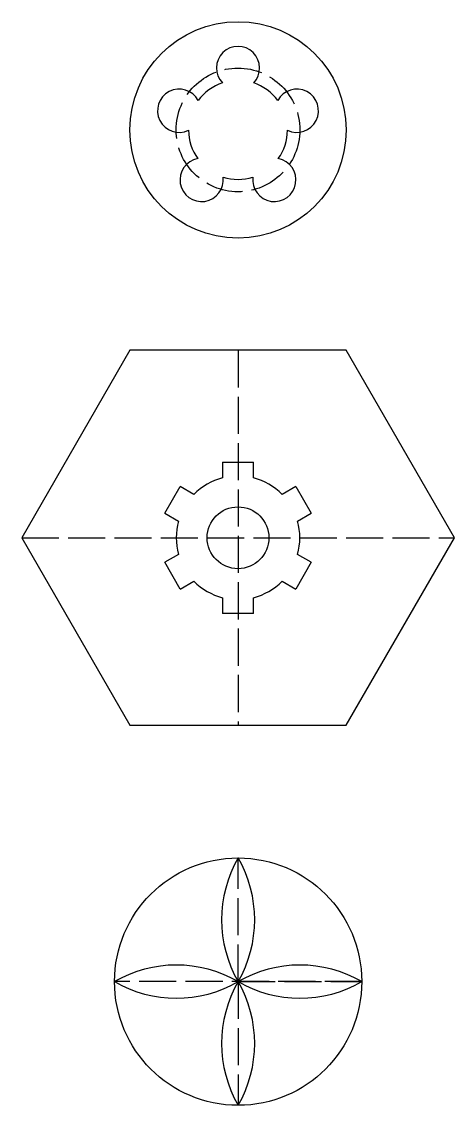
# Model space of a CAD drawing. Header units: millimetres. Extents: x 5349 to 5795, y 9709 to 10062.
# Drawn here: x 5655 to 5795, y 9709.1 to 10059.5 of the extents above.
import ezdxf

# ---------------------------------------------------------------- set-up
doc = ezdxf.new("R2010")
doc.units = ezdxf.units.MM
doc.linetypes.add('ACAD_ISO02W100', pattern=[15, 12, -3])

# ---------------------------------------------------------------- blocks, each defined once
blk = doc.blocks.new('*U28')
for centre, start, end in [((34.64, 0), 150, 210), ((-34.64, 0), 330, 30)]:
    blk.add_arc(centre, 40, start, end)
blk = doc.blocks.new('*U29')
at = {"color": 0, "linetype": 'ByBlock', "lineweight": -2, "transparency": 16777216}
blk.add_blockref('*U28', (5725.05, 9769.11), dxfattribs=at)
for p, rotation in [((5705.05, 9749.11), 90), ((5745.05, 9749.11), 270.0000000000001), ((5725.05, 9729.11), 180)]:
    blk.add_blockref('*U28', p, dxfattribs=dict(at, rotation=rotation))
blk = doc.blocks.new('*U30')
for p, q in [((-5, 2.56), (-5, -2.56)), ((-5, 2.56), (5, 2.56)), ((5, -2.56), (5, 2.56))]:
    blk.add_line(p, q)
blk = doc.blocks.new('*U31')
at = {"color": 0, "linetype": 'ByBlock', "lineweight": -2, "transparency": 16777216}
blk.add_blockref('*U30', (5725.01, 9914.57), dxfattribs=at)
for p, rotation in [((5706.01, 9903.61), 59.99999999999999), ((5744, 9903.61), 300.0000000000001), ((5706.01, 9881.68), 120), ((5744, 9881.68), 240), ((5725.01, 9870.71), 180)]:
    blk.add_blockref('*U30', p, dxfattribs=dict(at, rotation=rotation))

msp = doc.modelspace()

# ---------------------------------------------------------------- linework, layer by layer
at = {"linetype": 'ACAD_ISO02W100'}
for p, q in [((5725.01, 9953.27), (5725.01, 9832.02)), ((5655.01, 9892.64), (5795.01, 9892.64)), ((5725.05, 9749.11), (5725.05, 9789.11)), ((5765.05, 9749.11), (5685.05, 9749.11)), ((5725.05, 9749.11), (5765.05, 9749.11)), ((5725.05, 9749.11), (5725.05, 9709.11))]:
    msp.add_line(p, q, dxfattribs=at)
msp.add_lwpolyline([(5690.01, 9953.27), (5655.01, 9892.64), (5690.01, 9832.02), (5760.01, 9832.02), (5795.01, 9892.64), (5760.01, 9953.27)], close=True)
for centre, radius in [((5725.01, 10024.54), 35), ((5725.01, 9892.64), 10), ((5725.05, 9749.11), 40)]:
    msp.add_circle(centre, radius)
msp.add_circle((5725.01, 10024.54), 20, dxfattribs=at)
for centre, radius, start, end in [((5725.01, 10044.54), 7, 316.4264, 223.5736), ((5705.99, 10030.72), 7, 28.4264, 295.5736), ((5725.01, 10024.54), 16, 108.4794, 143.5206), ((5725.01, 10024.54), 16, 36.4794, 71.5206), ((5744.03, 10030.72), 7, 244.4264, 151.5736), ((5725.01, 10024.54), 16, 180.4794, 215.5206), ((5725.01, 10024.54), 16, 324.4794, 359.5206), ((5713.25, 10008.36), 7, 100.4264, 7.5736), ((5736.76, 10008.36), 7, 172.4264, 79.5736), ((5725.01, 10024.54), 16, 252.4794, 287.5206), ((5725.01, 9892.64), 20, 104.4775, 135.5225), ((5725.01, 9892.64), 20, 44.4775, 75.5225), ((5725.01, 9892.64), 20, 164.4775, 195.5225), ((5725.01, 9892.64), 20, 344.4775, 15.5225), ((5725.01, 9892.64), 20, 224.4775, 255.5225), ((5725.01, 9892.64), 20, 284.4775, 315.5225)]:
    msp.add_arc(centre, radius, start, end)

# ---------------------------------------------------------------- block references
for name in ['*U31', '*U29']:
    msp.add_blockref(name, (0, 0))

doc.saveas('drawing.dxf')
